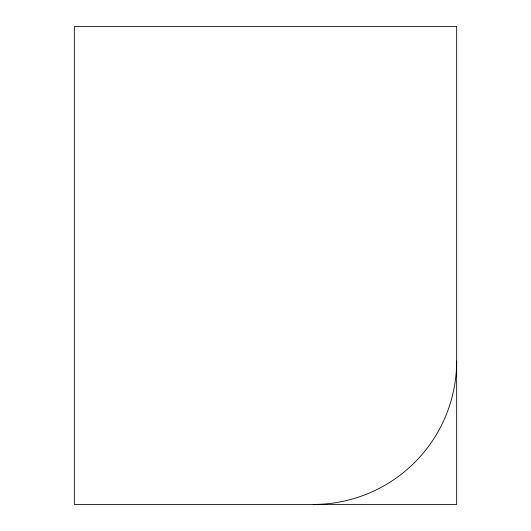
<?xml version="1.0" encoding="UTF-8"?>
<svg xmlns="http://www.w3.org/2000/svg" width="531" height="531" viewBox="0 0 531 531"><rect width="100%" height="100%" fill="white"/><g stroke="black" fill="none" stroke-linecap="round" stroke-linejoin="round"><path stroke-width="0.8" d="M456.66 361.08A143.37 143.37 0 0 1 313.29 504.45M456.66 26.55L74.34 26.55L74.34 504.45L456.66 504.45L456.66 26.55"/></g></svg>
